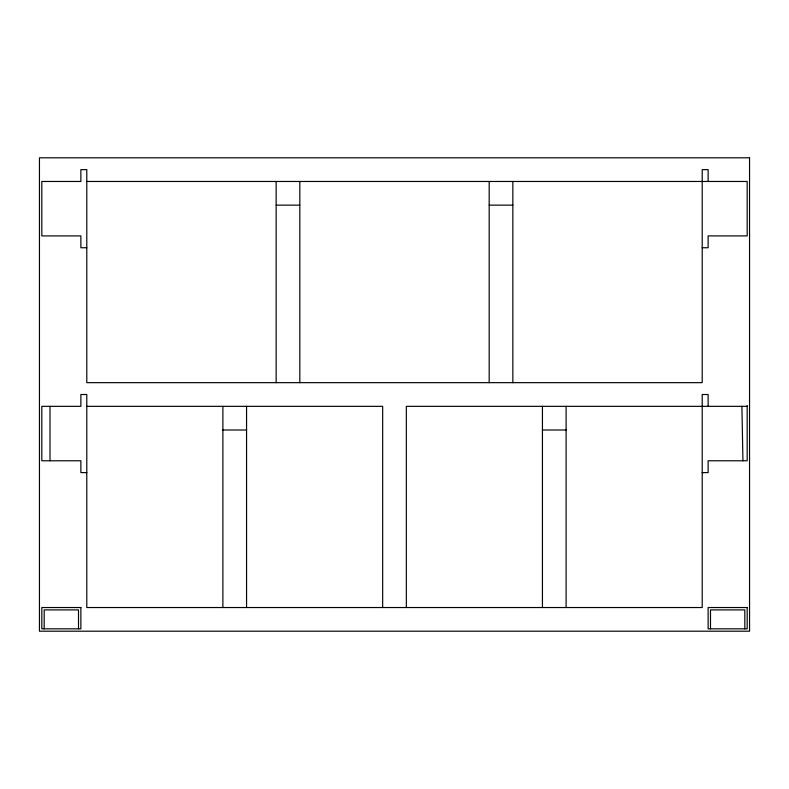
<?xml version="1.0" encoding="UTF-8"?>
<svg xmlns="http://www.w3.org/2000/svg" width="789" height="789" viewBox="0 0 789 789"><rect width="100%" height="100%" fill="white"/><g stroke="black" fill="none" stroke-linecap="round" stroke-linejoin="round"><path stroke-width="1.18" d="M86.79 181.47L747.183 181.47L747.183 235.911L708.127 235.911L708.127 247.746L702.21 247.746M276.15 205.14L299.82 205.14M489.18 205.14L512.85 205.14M86.79 247.746L80.873 247.746L80.873 235.911L41.817 235.911L41.817 181.47L80.873 181.47L80.873 169.635L86.79 169.635L86.79 382.665L702.21 382.665L702.21 169.635L708.127 169.635L708.127 181.47M86.79 406.335L382.665 406.335L382.665 607.53M747.183 406.335L406.335 406.335L406.335 607.53M222.892 430.005L246.562 430.005M542.438 430.005L566.107 430.005M86.79 472.611L80.873 472.611L80.873 460.776L41.817 460.776L41.817 406.335L80.873 406.335L80.873 394.5L86.79 394.5L86.79 607.53L702.21 607.53L702.21 394.5L708.127 394.5L708.127 406.335M702.21 472.611L708.127 472.611L708.127 460.776L747.183 460.776L747.183 405.477M741.907 406.335L742.932 460.776M744.816 628.833L744.816 609.897L710.494 609.897L710.494 628.833M566.107 406.335L566.107 607.53M542.438 406.335L542.438 607.53M512.85 181.47L512.85 382.665M489.18 181.47L489.18 382.665M299.82 181.47L299.82 382.665M276.15 181.47L276.15 382.665M246.562 406.335L246.562 607.53M222.892 406.335L222.892 607.53M78.505 628.833L78.505 609.897L44.184 609.897L44.184 628.833M50.003 406.335L50.003 460.776M749.55 157.8L39.45 157.8L39.45 631.2L749.55 631.2L749.55 157.8M80.873 607.53L41.817 607.53L41.817 628.833L80.873 628.833L80.873 607.53M747.183 607.53L708.127 607.53L708.127 628.833L747.183 628.833L747.183 607.53"/></g></svg>
